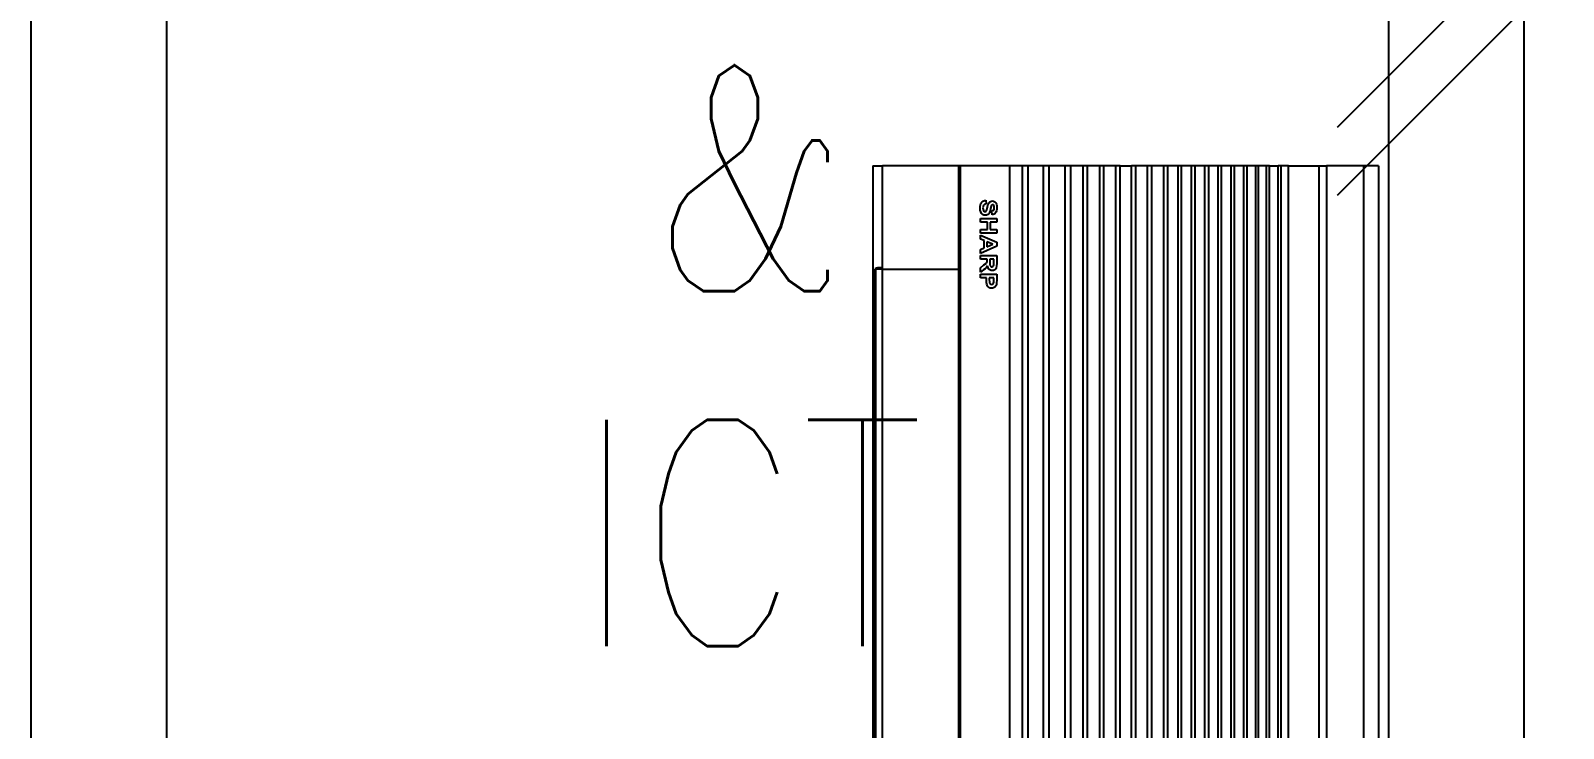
# Model space of a CAD drawing. Header units: millimetres. Extents: x 982 to 80582, y 687 to 58800.
# Drawn here: x 42292 to 43985, y 43296 to 44067 of the extents above; entities that cross this region are included whole.
import ezdxf
from ezdxf.enums import TextEntityAlignment as Align

# ---------------------------------------------------------------- set-up
doc = ezdxf.new("R2010")
doc.units = ezdxf.units.MM
for name, color, linetype in [('A-ROOMSYM', 3, 'Continuous'), ('A-WALL', 1, 'Continuous'), ('A-WLH', 7, 'Continuous'), ('Edges', 7, 'Continuous')]:
    doc.layers.add(name, color=color, linetype=linetype)
doc.styles.add('style1', font='romans.shx', dxfattribs={"height": 750})

# ---------------------------------------------------------------- blocks, each defined once
blk = doc.blocks.new('A$C49831240')
at = {"layer": 'A-WLH', "color": 8}
for p, q in [((250, 575), (0, 325)), ((250, 500), (0, 250)), ((250, 325), (0, 75)), ((250, 250), (0, 0))]:
    blk.add_line(p, q, dxfattribs=at)
blk = doc.blocks.new('air con')
at = {"layer": 'Edges'}
for p, q in [((71.402, 41.898), (152.402, 41.898)), ((71.402, 41.898), (71.402, 41.095)), ((71.402, 41.095), (152.402, 41.095)), ((71.402, 41.095), (71.402, 39.122)), ((71.402, 39.122), (152.402, 39.122)), ((71.402, 38.724), (71.402, 39.122)), ((152.402, 38.724), (71.402, 38.724)), ((71.402, 37.092), (71.402, 38.724)), ((71.402, 37.092), (71.402, 36.701)), ((152.402, 37.092), (71.402, 37.092)), ((152.402, 36.701), (71.402, 36.701)), ((71.402, 36.701), (71.402, 36.542)), ((152.402, 36.542), (71.402, 36.542)), ((71.402, 36.078), (71.402, 36.542)), ((152.402, 36.078), (71.402, 36.078)), ((71.402, 36.078), (71.402, 35.914)), ((152.402, 35.914), (71.402, 35.914)), ((71.402, 35.914), (71.402, 35.493)), ((71.402, 35.493), (71.402, 35.34)), ((152.402, 35.493), (71.402, 35.493)), ((152.402, 35.34), (71.402, 35.34)), ((71.402, 35.34), (71.402, 34.877)), ((152.402, 34.877), (71.402, 34.877)), ((71.402, 34.877), (71.402, 34.709)), ((152.402, 34.709), (71.402, 34.709)), ((71.402, 34.709), (71.402, 34.207)), ((152.402, 34.207), (71.402, 34.207)), ((71.402, 34.207), (71.402, 34.022)), ((71.402, 34.022), (71.402, 33.51)), ((152.402, 34.022), (71.402, 34.022)), ((152.402, 33.51), (71.402, 33.51)), ((71.402, 33.51), (71.402, 33.335)), ((152.402, 33.335), (71.402, 33.335)), ((71.402, 33.335), (71.402, 32.826)), ((152.402, 32.826), (71.402, 32.826)), ((71.402, 32.826), (71.402, 32.625)), ((152.402, 32.625), (71.402, 32.625)), ((71.402, 32.625), (71.402, 32.098)), ((152.402, 32.098), (71.402, 32.098)), ((71.402, 32.098), (71.402, 31.911)), ((152.402, 31.911), (71.402, 31.911)), ((71.402, 31.911), (71.402, 31.378)), ((152.402, 31.378), (71.402, 31.378)), ((71.402, 31.378), (71.402, 31.189)), ((152.402, 31.189), (71.402, 31.189)), ((71.402, 31.189), (71.402, 30.654)), ((152.402, 30.654), (71.402, 30.654)), ((71.402, 30.654), (71.402, 30.439)), ((152.402, 30.439), (71.402, 30.439)), ((71.402, 30.439), (71.402, 29.791)), ((152.402, 29.791), (71.402, 29.791)), ((71.402, 29.791), (71.402, 29.562)), ((71.402, 29.562), (71.402, 28.935)), ((152.402, 29.562), (71.402, 29.562)), ((152.402, 28.935), (71.402, 28.935)), ((71.402, 28.935), (71.402, 28.714)), ((152.402, 28.714), (71.402, 28.714)), ((71.402, 28.092), (71.402, 28.714)), ((152.402, 28.092), (71.402, 28.092)), ((71.402, 28.092), (71.402, 27.871)), ((71.402, 27.871), (71.402, 27.226)), ((152.402, 27.871), (71.402, 27.871)), ((152.402, 27.226), (71.402, 27.226)), ((71.402, 27.226), (71.402, 27.024)), ((71.402, 27.024), (71.402, 26.349)), ((152.402, 27.024), (71.402, 27.024)), ((152.402, 26.349), (71.402, 26.349)), ((71.402, 26.349), (71.402, 26.117)), ((152.402, 26.117), (71.402, 26.117)), ((71.402, 26.117), (71.402, 25.469)), ((152.402, 25.469), (71.402, 25.469)), ((71.402, 25.469), (71.402, 25.162)), ((152.402, 25.162), (71.402, 25.162)), ((71.402, 25.162), (71.402, 24.304)), ((152.402, 24.304), (71.402, 24.304)), ((71.402, 24.304), (71.402, 24.002)), ((152.402, 24.002), (71.402, 24.002)), ((71.402, 24.002), (71.402, 23.184)), ((71.402, 23.184), (71.402, 22.883)), ((152.402, 23.184), (71.402, 23.184)), ((152.402, 22.883), (71.402, 22.883)), ((71.402, 22.883), (71.402, 22.213)), ((152.402, 22.213), (71.402, 22.213)), ((71.402, 22.213), (71.402, 19.568)), ((73.283, 21.282), (73.294, 21.346)), ((73.289, 21.232), (73.283, 21.282)), ((73.294, 21.346), (73.326, 21.406)), ((73.326, 21.406), (73.378, 21.457)), ((73.378, 21.457), (73.448, 21.494)), ((73.448, 21.494), (73.537, 21.517)), ((73.481, 21.324), (73.473, 21.293)), ((73.473, 21.293), (73.48, 21.265)), ((73.504, 21.347), (73.481, 21.324)), ((73.563, 21.371), (73.504, 21.347)), ((73.537, 21.517), (73.642, 21.525)), ((73.64, 21.379), (73.563, 21.371)), ((73.713, 21.372), (73.64, 21.379)), ((73.642, 21.525), (73.729, 21.52)), ((73.766, 21.35), (73.713, 21.372)), ((73.729, 21.52), (73.804, 21.507)), ((73.8, 21.311), (73.766, 21.35)), ((73.82, 21.253), (73.8, 21.311)), ((73.804, 21.507), (73.868, 21.484)), ((73.868, 21.484), (73.921, 21.453)), ((73.921, 21.453), (73.962, 21.414)), ((73.962, 21.414), (73.992, 21.369)), ((73.992, 21.369), (74.011, 21.318)), ((74.011, 21.318), (74.019, 21.261)), ((74.215, 20.639), (74.215, 21.51)), ((74.215, 21.51), (74.413, 21.51)), ((74.413, 21.51), (74.413, 21.167)), ((74.802, 21.167), (74.802, 21.51)), ((74.802, 21.51), (75.001, 21.51)), ((75.001, 21.51), (75.001, 20.639)), ((75.106, 20.639), (75.489, 21.51)), ((75.592, 21.306), (75.459, 20.983)), ((75.489, 21.51), (75.699, 21.51)), ((75.727, 20.983), (75.592, 21.306)), ((75.699, 21.51), (76.093, 20.639)), ((76.199, 20.639), (76.199, 21.51)), ((76.199, 21.51), (76.616, 21.51)), ((76.552, 21.362), (76.397, 21.362)), ((76.397, 21.362), (76.397, 21.141)), ((76.697, 21.359), (76.552, 21.362)), ((76.616, 21.51), (76.752, 21.504)), ((76.74, 21.347), (76.697, 21.359)), ((76.772, 21.325), (76.74, 21.347)), ((76.752, 21.504), (76.845, 21.486)), ((76.791, 21.294), (76.772, 21.325)), ((76.798, 21.254), (76.791, 21.294)), ((76.845, 21.486), (76.91, 21.454)), ((76.91, 21.454), (76.96, 21.403)), ((76.96, 21.403), (76.992, 21.338)), ((76.992, 21.338), (77.003, 21.266)), ((77.19, 20.639), (77.19, 21.51)), ((77.19, 21.51), (77.508, 21.51)), ((77.388, 21.362), (77.388, 21.115)), ((77.484, 21.362), (77.388, 21.362)), ((77.627, 21.356), (77.484, 21.362)), ((77.508, 21.51), (77.658, 21.506)), ((77.671, 21.343), (77.627, 21.356)), ((77.658, 21.506), (77.744, 21.497)), ((77.707, 21.318), (77.671, 21.343)), ((77.731, 21.283), (77.707, 21.318)), ((77.738, 21.239), (77.731, 21.283)), ((77.744, 21.497), (77.822, 21.465)), ((77.822, 21.465), (77.886, 21.411)), ((77.886, 21.411), (77.911, 21.376)), ((77.911, 21.376), (77.929, 21.336)), ((77.929, 21.336), (77.939, 21.291)), ((77.939, 21.291), (77.943, 21.242)), ((73.247, 20.922), (73.441, 20.939)), ((73.262, 20.853), (73.247, 20.922)), ((73.287, 20.793), (73.262, 20.853)), ((73.322, 20.742), (73.287, 20.793)), ((73.306, 21.186), (73.289, 21.232)), ((73.334, 21.144), (73.306, 21.186)), ((73.367, 20.7), (73.322, 20.742)), ((73.374, 21.106), (73.334, 21.144)), ((73.422, 20.666), (73.367, 20.7)), ((73.412, 21.082), (73.374, 21.106)), ((73.462, 21.059), (73.412, 21.082)), ((73.488, 20.642), (73.422, 20.666)), ((73.441, 20.939), (73.467, 20.864)), ((73.598, 21.02), (73.462, 21.059)), ((73.467, 20.864), (73.511, 20.812)), ((73.48, 21.265), (73.502, 21.241)), ((73.565, 20.628), (73.488, 20.642)), ((73.502, 21.241), (73.567, 21.212)), ((73.511, 20.812), (73.574, 20.782)), ((73.653, 20.623), (73.565, 20.628)), ((73.567, 21.212), (73.685, 21.182)), ((73.574, 20.782), (73.655, 20.772)), ((73.757, 20.982), (73.598, 21.02)), ((73.771, 20.631), (73.653, 20.623)), ((73.655, 20.772), (73.739, 20.781)), ((73.685, 21.182), (73.811, 21.152)), ((73.739, 20.781), (73.8, 20.808)), ((73.8, 20.965), (73.757, 20.982)), ((73.867, 20.655), (73.771, 20.631)), ((73.828, 20.944), (73.8, 20.965)), ((73.8, 20.808), (73.836, 20.847)), ((73.811, 21.152), (73.899, 21.12)), ((74.019, 21.261), (73.82, 21.253)), ((73.843, 20.92), (73.828, 20.944)), ((73.836, 20.847), (73.848, 20.892)), ((73.848, 20.892), (73.843, 20.92)), ((73.943, 20.695), (73.867, 20.655)), ((73.899, 21.12), (73.961, 21.081)), ((74, 20.752), (73.943, 20.695)), ((73.961, 21.081), (74.008, 21.031)), ((74.035, 20.82), (74, 20.752)), ((74.008, 21.031), (74.037, 20.968)), ((74.047, 20.892), (74.035, 20.82)), ((74.037, 20.968), (74.047, 20.892)), ((74.413, 20.639), (74.215, 20.639)), ((74.413, 21.167), (74.802, 21.167)), ((74.802, 21.02), (74.413, 21.02)), ((74.413, 21.02), (74.413, 20.639)), ((74.802, 20.639), (74.802, 21.02)), ((75.001, 20.639), (74.802, 20.639)), ((75.317, 20.639), (75.106, 20.639)), ((75.398, 20.837), (75.317, 20.639)), ((75.791, 20.837), (75.398, 20.837)), ((75.459, 20.983), (75.727, 20.983)), ((75.877, 20.639), (75.791, 20.837)), ((76.093, 20.639), (75.877, 20.639)), ((76.397, 20.639), (76.199, 20.639)), ((76.397, 21.141), (76.544, 21.141)), ((76.437, 21.002), (76.397, 21.002)), ((76.397, 21.002), (76.397, 20.639)), ((76.496, 21), (76.437, 21.002)), ((76.537, 20.993), (76.496, 21)), ((76.568, 20.979), (76.537, 20.993)), ((76.544, 21.141), (76.66, 21.144)), ((76.597, 20.956), (76.568, 20.979)), ((76.702, 20.828), (76.597, 20.956)), ((76.66, 21.144), (76.722, 21.152)), ((76.845, 20.639), (76.702, 20.828)), ((76.722, 21.152), (76.754, 21.167)), ((76.804, 21.034), (76.743, 21.023)), ((76.743, 21.023), (76.802, 20.988)), ((76.754, 21.167), (76.778, 21.189)), ((76.778, 21.189), (76.793, 21.218)), ((76.793, 21.218), (76.798, 21.254)), ((76.802, 20.988), (76.849, 20.95)), ((76.856, 21.052), (76.804, 21.034)), ((77.082, 20.639), (76.845, 20.639)), ((76.849, 20.95), (76.899, 20.895)), ((76.901, 21.075), (76.856, 21.052)), ((76.899, 20.895), (76.962, 20.809)), ((76.938, 21.104), (76.901, 21.075)), ((76.966, 21.138), (76.938, 21.104)), ((76.962, 20.809), (77.082, 20.639)), ((76.986, 21.176), (76.966, 21.138)), ((76.999, 21.219), (76.986, 21.176)), ((77.003, 21.266), (76.999, 21.219)), ((77.388, 20.639), (77.19, 20.639)), ((77.388, 21.115), (77.497, 21.115)), ((77.518, 20.967), (77.388, 20.967)), ((77.388, 20.967), (77.388, 20.639)), ((77.497, 21.115), (77.595, 21.119)), ((77.637, 20.97), (77.518, 20.967)), ((77.595, 21.119), (77.654, 21.129)), ((77.724, 20.98), (77.637, 20.97)), ((77.654, 21.129), (77.689, 21.146)), ((77.689, 21.146), (77.716, 21.172)), ((77.716, 21.172), (77.733, 21.203)), ((77.776, 20.995), (77.724, 20.98)), ((77.733, 21.203), (77.738, 21.239)), ((77.827, 21.021), (77.776, 20.995)), ((77.873, 21.058), (77.827, 21.021)), ((77.91, 21.107), (77.873, 21.058)), ((77.935, 21.168), (77.91, 21.107)), ((77.943, 21.242), (77.935, 21.168)), ((152.402, 19.568), (71.402, 19.568)), ((71.402, 19.568), (71.402, 19.493)), ((152.402, 19.493), (71.402, 19.493)), ((71.402, 19.493), (71.402, 15.42)), ((76.921, 15.42), (76.921, 19.493)), ((76.921, 18.47), (76.921, 18.812)), ((76.921, 18.133), (76.921, 18.47)), ((76.921, 17.803), (76.921, 18.133)), ((76.921, 17.48), (76.921, 17.803)), ((76.921, 17.163), (76.921, 17.48)), ((76.921, 16.853), (76.921, 17.163)), ((76.921, 16.551), (76.921, 16.853)), ((76.921, 16.256), (76.921, 16.551)), ((76.921, 15.969), (76.921, 16.256)), ((76.921, 15.69), (76.921, 15.969)), ((76.921, 15.42), (76.921, 15.69)), ((76.855, 15.42), (71.402, 15.42)), ((71.402, 14.898), (71.402, 15.42)), ((71.402, 14.898), (152.402, 14.898)), ((76.921, 15.42), (76.855, 15.42)), ((76.855, 15.42), (76.855, 15.142)), ((76.921, 15.142), (76.855, 15.142)), ((76.855, 15.051), (76.855, 15.142)), ((76.921, 15.051), (76.855, 15.051)), ((76.921, 15.42), (76.921, 15.142)), ((146.421, 15.42), (76.921, 15.42)), ((76.921, 15.142), (76.921, 15.051)), ((146.421, 15.051), (76.921, 15.051)), ((76.921, 15.051), (76.921, 15.012)), ((146.421, 15.012), (76.921, 15.012))]:
    blk.add_line(p, q, dxfattribs=at)

msp = doc.modelspace()

# ---------------------------------------------------------------- linework, layer by layer
at = {"layer": 'A-WALL', "color": 8, "linetype": 'Continuous', "ltscale": 900}
for p, q in [((42292.1, 44933.1), (42292.1, 41633.1)), ((42442.1, 44933.1), (42442.1, 41633.1))]:
    msp.add_line(p, q, dxfattribs=at)
at = {"layer": 'A-WALL', "color": 8}
for p, q in [((43792.1, 44733.1), (43792.1, 41633.1)), ((43942.1, 40733.1), (43942.1, 44733.1))]:
    msp.add_line(p, q, dxfattribs=at)

# ---------------------------------------------------------------- block references
at = {"xscale": 20.69256046361712, "yscale": 20.69256046361712, "zscale": 20.69256046361712, "rotation": 270}
msp.add_blockref('air con', (42914.2, 45394.9), dxfattribs=at)
at = {"layer": 'A-WLH', "color": 8}
msp.add_blockref('A$C49831240', (43735.3, 43884.7), dxfattribs=at)

# ---------------------------------------------------------------- texts
at = {"layer": 'A-ROOMSYM', "color": 8, "style": 'style1', "width": 0.8}
for s, p in [('&', (43086.7, 43778.7)), ('ICT', (43086.7, 43386.6))]:
    msp.add_text(s, height=250, dxfattribs=at).set_placement(p, align=Align.CENTER)

doc.saveas('drawing.dxf')
